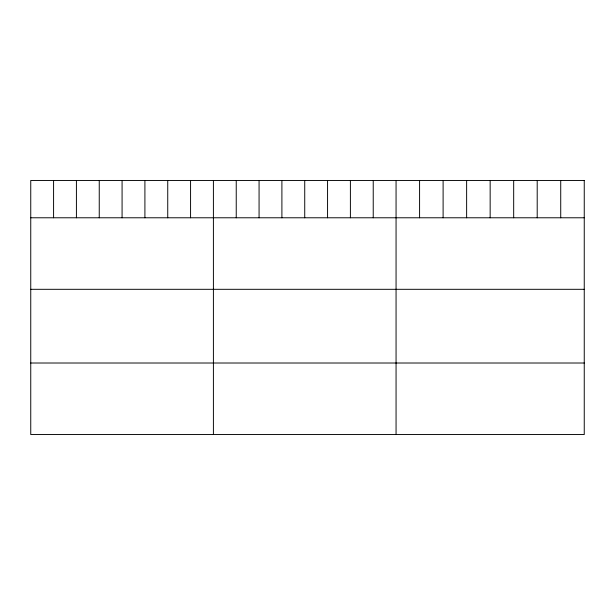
<?xml version="1.0" encoding="UTF-8"?>
<svg xmlns="http://www.w3.org/2000/svg" width="615" height="615" viewBox="0 0 615 615"><rect width="100%" height="100%" fill="white"/><g stroke="black" fill="none" stroke-linecap="round" stroke-linejoin="round"><path stroke-width="0.92" d="M30.75 217.779L584.25 217.779M30.75 289.311L584.25 289.311M30.75 363.011L584.25 363.011M560.726 180.456L560.726 217.779M537.202 180.456L537.202 217.779M513.679 180.456L513.679 217.779M490.155 180.456L490.155 217.779M466.631 180.456L466.631 217.779M443.108 180.456L443.108 217.779M419.584 180.456L419.584 217.779M396.06 180.456L396.06 434.544M373.228 180.456L373.228 217.779M350.396 180.456L350.396 217.779M327.564 180.456L327.564 217.779M304.733 180.456L304.733 217.779M281.901 180.456L281.901 217.779M259.069 180.456L259.069 217.779M236.237 180.456L236.237 217.779M213.405 180.456L213.405 434.544M190.573 180.456L190.573 217.779M167.741 180.456L167.741 217.779M144.909 180.456L144.909 217.779M122.078 180.456L122.078 217.779M99.246 180.456L99.246 217.779M76.414 180.456L76.414 217.779M53.582 180.456L53.582 217.779M584.25 180.456L30.75 180.456L30.75 434.544L584.25 434.544L584.25 180.456"/></g></svg>
